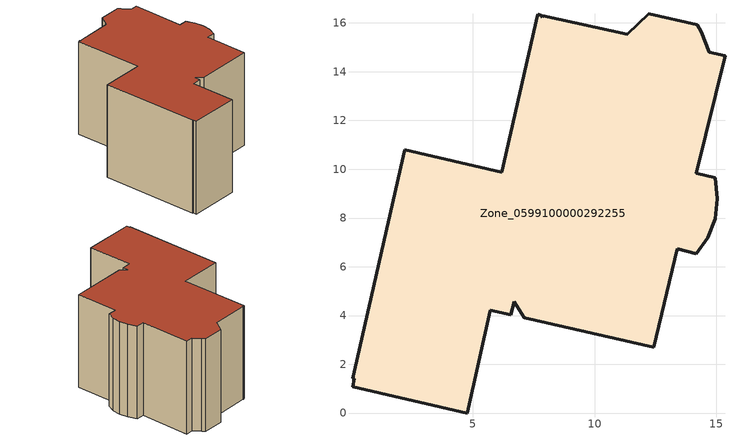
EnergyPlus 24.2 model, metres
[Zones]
Zone_0599100000292255
 floor ground (C_G): 14.21,15.93 14.37,15.63 14.7,14.8 15.35,14.66 14.17,9.84 14.94,9.65 15.04,8.78 14.95,7.97 14.65,7.2 14.17,6.54 13.4,6.73 12.42,2.69 7.11,3.9 6.7,4.56 6.56,4.03 5.73,4.22 4.77,0 0.07,1.07 0.15,1.42 0.08,1.43 2.21,10.79 6.19,9.88 7.67,16.35 7.8,16.32 7.86,16.23 7.88,16.3 11.35,15.54 12.23,16.37 z0
 wall outside (C_F): 6.19,9.88 2.21,10.79 0.08,1.43 0.15,1.42 0.07,1.07 4.77,0 5.73,4.22 6.56,4.03 6.7,4.56 7.11,3.9 12.42,2.69 13.4,6.73 14.17,6.54 14.65,7.2 14.95,7.97 15.04,8.78 14.94,9.65 14.17,9.84 15.35,14.66 14.7,14.8 14.37,15.63 14.21,15.93 12.23,16.37 11.35,15.54 7.88,16.3 7.86,16.23 7.8,16.32 7.67,16.35 6.19,9.88 z0:9.25
 roof outside (C_R): 14.37,15.63 14.21,15.93 12.23,16.37 11.35,15.54 7.88,16.3 7.86,16.23 7.8,16.32 7.67,16.35 6.19,9.88 2.21,10.79 0.08,1.43 0.15,1.42 0.07,1.07 4.77,0 5.73,4.22 6.56,4.03 6.7,4.56 7.11,3.9 12.42,2.69 13.4,6.73 14.17,6.54 14.65,7.2 14.95,7.97 15.04,8.78 14.94,9.65 14.17,9.84 15.35,14.66 14.7,14.8 z9.25
[BUILDING]
Pand.0599100000292255: North Axis=0; Terrain=City; Loads Convergence Tolerance Value=0.04; Temperature Convergence Tolerance Value=0.4; Solar Distribution=FullExterior; Maximum Number of Warmup Days=25; Minimum Number of Warmup Days=1
[Site:Location]
Rotterdam.The.Hague.AP_ZH_NLD Design_Conditions: Latitude=51.96; Longitude=4.45; Time Zone=1; Elevation=-4.5
[SITE:GROUNDTEMPERATURE:BUILDINGSURFACE]
18, 18, 18, 18, 18, 18, 18, 18, 18, 18, 18, 18
[MATERIAL] Thermal Absorptance=0.9; Solar Absorptance=0.7; Visible Absorptance=0.7
Name | Roughness | Thickness | Conductivity | Density | Specific Heat
G.D.1965 | MediumSmooth | 0.15 | 1 | 540 | 1210
F.D.1965 | Rough | 0.3 | 0.857143 | 1920 | 840
R.D.1965 | MediumRough | 0.2 | 0.08 | 1500 | 1000
[CONSTRUCTION]
C_G: G.D.1965
C_F: F.D.1965
C_R: R.D.1965
[ZONE]
Zone_0599100000292255: Type=1; Multiplier=1; Ceiling Height=Autocalculate; Volume=Autocalculate; Floor Area=autocalculate; Part of Total Floor Area=Yes
[ZONEINFILTRATION:DESIGNFLOWRATE]
Infil_Zone_0599100000292255: Zone or ZoneList or Space or SpaceList=Zone_0599100000292255; Schedule=AlwaysOn; Design Flow Rate Calculation Method=Flow/Area; Flow Rate per Floor Area=0.0042; Constant Term Coefficient=1; Temperature Term Coefficient=0; Velocity Term Coefficient=0; Velocity Squared Term Coefficient=0
[HVACTEMPLATE:ZONE:IDEALLOADSAIRSYSTEM]
Zone_0599100000292255: Maximum Heating Supply Air Temperature=50; Minimum Cooling Supply Air Temperature=13; Maximum Heating Supply Air Humidity Ratio=0.0156; Minimum Cooling Supply Air Humidity Ratio=0.0077; Heating Limit=NoLimit; Cooling Limit=NoLimit; Dehumidification Control Type=ConstantSensibleHeatRatio; Cooling Sensible Heat Ratio=0.7; Dehumidification Setpoint=60; Humidification Control Type=None; Humidification Setpoint=30; Outdoor Air Method=None; Outdoor Air Flow Rate per Person=0.00944; Outdoor Air Flow Rate per Zone Floor Area=0; Outdoor Air Flow Rate per Zone=0; Demand Controlled Ventilation Type=None; Outdoor Air Economizer Type=NoEconomizer; Heat Recovery Type=None; Sensible Heat Recovery Effectiveness=0.7; Latent Heat Recovery Effectiveness=0.65
[ZONECONTROL:THERMOSTAT]
ThermostatControl_Zone_0599100000292255: Zone or ZoneList=Zone_0599100000292255; Control Type Schedule=DualSetpointControlType; Control 1=Thermostat_Zone_0599100000292255; Temperature Difference Between Cutout And Setpoint=0
[THERMOSTATSETPOINT:DUALSETPOINT]
Thermostat_Zone_0599100000292255: Heating Setpoint Temperature Schedule=HeatingSetpoint_Zone_0599100000292255; Cooling Setpoint Temperature Schedule=CoolingSetpoint_Zone_0599100000292255
[SCHEDULE:COMPACT]
HeatingSetpoint_Zone_0599100000292255: Through: 12/31, For: AllDays, Until: 24:00, 21
CoolingSetpoint_Zone_0599100000292255: Through: 12/31, For: AllDays, Until: 24:00, 24
DualSetpointControlType: Through: 12/31, For: AllDays, Until: 24:00, 4
AlwaysOn: Through: 12/31, For: AllDays, Until: 24:00, 1
